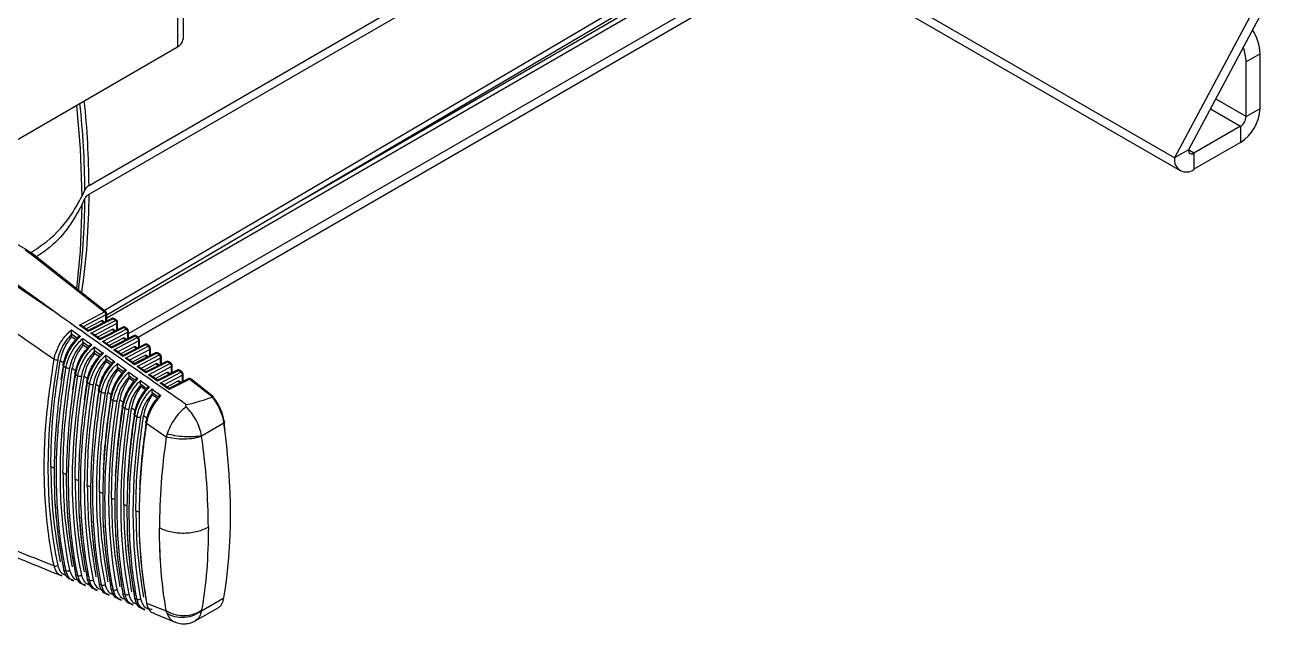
# Model space of a CAD drawing. Extents: x 17.3 to 113.1, y 4.8 to 84.5.
# Drawn here: x 29.837 to 34.596, y 8.793 to 11.067 of the extents above; entities that cross this region are included whole.
import ezdxf

# ---------------------------------------------------------------- set-up
doc = ezdxf.new("R2010")
doc.units = 0
doc.header["$MEASUREMENT"] = 0
doc.layers.add('OBJECT', color=7, linetype='CONTINUOUS')

msp = doc.modelspace()

# ---------------------------------------------------------------- linework, layer by layer
at = {"layer": 'OBJECT'}
for p, q in [((30.4168, 16.5163), (30.4168, 10.9842)), ((30.4373, 16.5448), (30.4373, 11.0128)), ((33.3921, 12.3692), (30.0801, 10.4572)), ((30.0801, 10.4246), (33.3921, 12.3366)), ((30.8934, 10.4051), (32.8591, 11.5399)), ((32.8475, 11.5133), (30.1473, 9.9545)), ((30.2304, 9.8963), (32.8404, 11.403)), ((30.2663, 9.8816), (32.8163, 11.3537)), ((32.7951, 11.3415), (34.228, 10.5143)), ((34.2063, 10.5624), (32.9899, 11.2645)), ((34.5463, 11.1985), (34.2063, 10.5624)), ((34.5958, 11.2226), (34.2592, 10.5929)), ((28.2211, 9.7167), (30.4168, 10.9842)), ((34.5315, 10.9583), (34.4785, 10.9278)), ((34.5315, 10.7501), (34.5315, 10.9583)), ((34.4785, 10.7195), (34.4785, 10.9278)), ((34.4785, 10.7195), (34.3626, 10.7864)), ((34.3426, 10.749), (34.4573, 10.6828)), ((34.4785, 10.7195), (34.5315, 10.7501)), ((34.4573, 10.6828), (34.2804, 10.5807)), ((34.4573, 10.6828), (34.4573, 10.6216)), ((34.4573, 10.6216), (34.2804, 10.5195)), ((34.2592, 10.5929), (34.2063, 10.5624)), ((34.2804, 10.5807), (34.2592, 10.5929)), ((34.2804, 10.5807), (34.2804, 10.5195)), ((30.0641, 10.4412), (30.0523, 10.4159)), ((30.0523, 10.3832), (30.0641, 10.4085)), ((29.8415, 10.2143), (29.7919, 10.243)), ((29.837, 10.214), (29.8649, 10.1939)), ((29.8697, 10.1941), (29.8417, 10.2142)), ((29.8649, 10.1939), (30.1386, 9.9783)), ((30.1435, 9.9783), (29.8698, 10.194)), ((29.9425, 9.9826), (29.7384, 10.1293)), ((30.0433, 9.928), (30.1386, 9.9783)), ((30.1445, 9.9664), (30.0582, 9.9209)), ((30.1666, 9.9528), (30.077, 9.9075)), ((30.1723, 9.9517), (30.0773, 9.9036)), ((30.1445, 9.9416), (30.1445, 9.9664)), ((30.1473, 9.943), (30.1473, 9.9705)), ((30.1801, 9.9455), (30.1723, 9.9517)), ((30.1851, 9.9456), (30.1773, 9.9517)), ((30.0773, 9.9036), (30.0433, 9.928)), ((30.077, 9.9074), (30.0529, 9.9248)), ((30.1269, 9.9438), (30.0689, 9.9132)), ((30.0871, 9.8965), (30.1801, 9.9455)), ((30.186, 9.9337), (30.102, 9.8894)), ((30.1684, 9.9111), (30.1127, 9.8817)), ((30.2081, 9.9201), (30.1208, 9.8759)), ((30.2138, 9.919), (30.1211, 9.8721)), ((30.1355, 9.937), (30.1269, 9.9438)), ((30.131, 9.865), (30.2217, 9.9128)), ((30.1385, 9.9386), (30.1318, 9.9439)), ((30.2276, 9.9009), (30.1459, 9.8579)), ((30.177, 9.9043), (30.1684, 9.9111)), ((30.18, 9.9059), (30.1734, 9.9111)), ((30.186, 9.9089), (30.186, 9.9337)), ((30.1889, 9.9104), (30.1889, 9.9377)), ((30.2217, 9.9128), (30.2138, 9.919)), ((30.2266, 9.9128), (30.2188, 9.919)), ((30.2276, 9.8762), (30.2276, 9.9009)), ((30.2304, 9.8777), (30.2304, 9.905)), ((30.0342, 9.8787), (30.0137, 9.8936)), ((30.0137, 9.8835), (30.0137, 9.8925)), ((30.0337, 9.8691), (30.0137, 9.8835)), ((30.0781, 9.8468), (30.0575, 9.8618)), ((30.0576, 9.8519), (30.0576, 9.8605)), ((30.0775, 9.8376), (30.0576, 9.8519)), ((30.1211, 9.8721), (30.0871, 9.8965)), ((30.1208, 9.8759), (30.0967, 9.8933)), ((30.165, 9.8406), (30.131, 9.865)), ((30.1647, 9.8444), (30.1405, 9.8617)), ((30.21, 9.8783), (30.1566, 9.8502)), ((30.2496, 9.8874), (30.1646, 9.8444)), ((30.2554, 9.8863), (30.165, 9.8406)), ((30.1748, 9.8335), (30.2632, 9.8801)), ((30.2691, 9.8682), (30.1897, 9.8264)), ((30.2911, 9.8547), (30.2085, 9.8129)), ((30.2969, 9.8535), (30.2088, 9.809)), ((30.2185, 9.8716), (30.21, 9.8783)), ((30.2216, 9.8732), (30.2149, 9.8784)), ((30.2632, 9.8801), (30.2554, 9.8863)), ((30.2682, 9.8801), (30.2603, 9.8863)), ((30.2691, 9.8435), (30.2691, 9.8682)), ((30.272, 9.845), (30.272, 9.8723)), ((30.3047, 9.8473), (30.2969, 9.8535)), ((30.3097, 9.8474), (30.3018, 9.8536)), ((30.122, 9.8149), (30.1013, 9.83)), ((30.1014, 9.8204), (30.1014, 9.8285)), ((30.1214, 9.8061), (30.1014, 9.8204)), ((30.2088, 9.809), (30.1748, 9.8335)), ((30.2085, 9.8129), (30.1844, 9.8302)), ((30.2515, 9.8456), (30.2004, 9.8187)), ((30.2187, 9.8019), (30.3047, 9.8473)), ((30.3106, 9.8355), (30.2336, 9.7948)), ((30.2931, 9.8129), (30.2443, 9.7871)), ((30.26, 9.8389), (30.2515, 9.8456)), ((30.3326, 9.822), (30.2523, 9.7814)), ((30.3384, 9.8208), (30.2526, 9.7775)), ((30.2631, 9.8405), (30.2565, 9.8457)), ((30.2625, 9.7704), (30.3463, 9.8146)), ((30.3015, 9.8062), (30.2931, 9.8129)), ((30.3046, 9.8078), (30.298, 9.8129)), ((30.3106, 9.8108), (30.3106, 9.8355)), ((30.3135, 9.8123), (30.3135, 9.8395)), ((30.3463, 9.8146), (30.3384, 9.8208)), ((30.3513, 9.8146), (30.3433, 9.8209)), ((30.3551, 9.7796), (30.3551, 9.8068)), ((29.9708, 9.7937), (29.986, 9.7835)), ((29.9833, 9.773), (29.9924, 9.7667)), ((30.016, 9.7636), (30.0312, 9.7535)), ((30.1659, 9.783), (30.1451, 9.7981)), ((30.1452, 9.7889), (30.1452, 9.7965)), ((30.1652, 9.7745), (30.1452, 9.7889)), ((30.2098, 9.751), (30.1889, 9.7662)), ((30.1891, 9.7574), (30.1891, 9.7644)), ((30.2091, 9.743), (30.1891, 9.7574)), ((30.2526, 9.7775), (30.2187, 9.8019)), ((30.2524, 9.7813), (30.2282, 9.7987)), ((30.2965, 9.746), (30.2625, 9.7704)), ((30.2962, 9.7498), (30.2721, 9.7672)), ((30.3522, 9.8027), (30.2774, 9.7633)), ((30.3346, 9.7801), (30.2881, 9.7556)), ((30.3741, 9.7893), (30.2962, 9.7498)), ((30.3799, 9.7881), (30.2965, 9.746)), ((30.3063, 9.7389), (30.3878, 9.7819)), ((30.3937, 9.77), (30.3213, 9.7318)), ((30.343, 9.7735), (30.3346, 9.7801)), ((30.3461, 9.7751), (30.3396, 9.7802)), ((30.4156, 9.7565), (30.34, 9.7183)), ((30.3522, 9.7782), (30.3522, 9.8027)), ((30.3878, 9.7819), (30.3799, 9.7881)), ((30.3928, 9.7819), (30.3848, 9.7882)), ((30.3937, 9.7455), (30.3937, 9.77)), ((30.3966, 9.7469), (30.3966, 9.7741)), ((30.0283, 9.7418), (30.0374, 9.7355)), ((30.0612, 9.7335), (30.0764, 9.7234)), ((30.0733, 9.7106), (30.0824, 9.7043)), ((30.2536, 9.719), (30.2328, 9.7342)), ((30.2329, 9.7258), (30.2329, 9.7323)), ((30.2529, 9.7115), (30.2329, 9.7258)), ((30.3403, 9.7145), (30.3063, 9.7389)), ((30.34, 9.7183), (30.3159, 9.7356)), ((30.3762, 9.7474), (30.332, 9.7241)), ((30.4214, 9.7554), (30.3403, 9.7145)), ((30.3502, 9.7074), (30.4294, 9.7491)), ((30.4353, 9.7373), (30.3651, 9.7003)), ((30.4177, 9.7147), (30.3758, 9.6926)), ((30.3845, 9.7408), (30.3762, 9.7474)), ((30.3876, 9.7424), (30.3811, 9.7475)), ((30.4571, 9.7238), (30.3838, 9.6868)), ((30.4629, 9.7227), (30.3842, 9.6829)), ((30.426, 9.7081), (30.4177, 9.7147)), ((30.4294, 9.7491), (30.4214, 9.7554)), ((30.4291, 9.7097), (30.4227, 9.7147)), ((30.4343, 9.7492), (30.4263, 9.7555)), ((30.4353, 9.7128), (30.4353, 9.7373)), ((30.4382, 9.7142), (30.4382, 9.7413)), ((30.4629, 9.7227), (30.5491, 9.6548)), ((30.5536, 9.6552), (30.4678, 9.7228)), ((30.1064, 9.7035), (30.1216, 9.6934)), ((30.1182, 9.6794), (30.1274, 9.6731)), ((30.1516, 9.6735), (30.1668, 9.6635)), ((30.2975, 9.687), (30.2766, 9.7023)), ((30.2768, 9.6943), (30.2768, 9.7002)), ((30.2967, 9.68), (30.2768, 9.6943)), ((30.3414, 9.6549), (30.3204, 9.6703)), ((30.3206, 9.6628), (30.3206, 9.668)), ((30.3406, 9.6484), (30.3206, 9.6628)), ((30.3842, 9.6829), (30.3502, 9.7074)), ((30.3839, 9.6868), (30.3597, 9.7041)), ((30.1633, 9.6483), (30.1724, 9.6419)), ((30.1969, 9.6436), (30.212, 9.6336)), ((30.2083, 9.6171), (30.2175, 9.6108)), ((30.2421, 9.6138), (30.2574, 9.6037)), ((30.4485, 9.6174), (30.4484, 9.6267)), ((30.5491, 9.6548), (30.5488, 9.6547)), ((30.2533, 9.586), (30.2625, 9.5796)), ((30.2874, 9.584), (30.3014, 9.5747)), ((30.2984, 9.5548), (30.3733, 9.5032)), ((30.5077, 9.507), (30.5929, 9.5562)), ((30.3766, 9.5147), (30.3733, 9.5032)), ((30.508, 9.5048), (30.5077, 9.507)), ((29.9489, 9.3835), (29.9348, 9.3908)), ((29.9947, 9.3597), (29.981, 9.3669)), ((30.0405, 9.3359), (30.0272, 9.3429)), ((30.0863, 9.3121), (30.0733, 9.3189)), ((30.1321, 9.2883), (30.1195, 9.2949)), ((30.1786, 9.2642), (30.1656, 9.2709)), ((30.2251, 9.24), (30.2118, 9.2469)), ((30.2715, 9.2159), (30.258, 9.2229)), ((30.3507, 9.0396), (30.3507, 9.0754)), ((29.9833, 8.9988), (29.9924, 8.9951)), ((30.0118, 8.961), (30.0213, 8.9571)), ((30.0283, 8.9807), (30.0374, 8.977)), ((30.0733, 8.9626), (30.0824, 8.9589)), ((30.0568, 8.9426), (30.0664, 8.9387)), ((30.1019, 8.9242), (30.1115, 8.9203)), ((30.1182, 8.9445), (30.1274, 8.9408)), ((30.147, 8.9058), (30.1566, 8.9019)), ((30.1633, 8.9264), (30.1724, 8.9227)), ((30.2083, 8.9083), (30.2175, 8.9046)), ((30.192, 8.8875), (30.2017, 8.8835)), ((30.2371, 8.8691), (30.2468, 8.8651)), ((30.2533, 8.8903), (30.2625, 8.8866)), ((30.2984, 8.8722), (30.3733, 8.8423)), ((30.4839, 8.8046), (30.5706, 8.8547)), ((30.5077, 8.8428), (30.5929, 8.8921)), ((30.2822, 8.8507), (30.2919, 8.8467)), ((30.3272, 8.8323), (30.4114, 8.798)), ((30.3766, 8.8323), (30.3733, 8.8423)), ((30.508, 8.8446), (30.5077, 8.8428))]:
    msp.add_line(p, q, dxfattribs=at)
at = {"layer": 'OBJECT', "flags": 128}
for points in [[(30.1371, 9.9834), (30.1948, 10.0173), (30.9037, 10.4343), (33.3905, 11.8975)], [(30.1473, 9.9665), (30.7135, 10.2993), (33.3671, 11.8596)], [(30.032, 10.7621), (30.0461, 10.5979), (30.0523, 10.4159)], [(30.0523, 10.3832), (30.0461, 10.2084), (30.0327, 10.0657)], [(29.9827, 9.7795), (29.9815, 9.7789), (29.9806, 9.7782), (29.9801, 9.7775), (29.98, 9.7766), (29.9803, 9.7756), (29.9809, 9.7747), (29.982, 9.7738), (29.9833, 9.773)], [(30.0277, 9.7483), (30.0265, 9.7478), (30.0256, 9.7471), (30.025, 9.7463), (30.0249, 9.7454), (30.0252, 9.7445), (30.0259, 9.7435), (30.0269, 9.7426), (30.0283, 9.7418)], [(30.0727, 9.7172), (30.0714, 9.7166), (30.0705, 9.7159), (30.07, 9.7151), (30.0699, 9.7142), (30.0702, 9.7133), (30.0709, 9.7123), (30.0719, 9.7114), (30.0733, 9.7106)], [(30.1177, 9.686), (30.1164, 9.6855), (30.1155, 9.6848), (30.115, 9.6839), (30.1149, 9.6831), (30.1152, 9.6821), (30.1159, 9.6812), (30.1169, 9.6803), (30.1182, 9.6794)], [(30.1627, 9.6549), (30.1614, 9.6543), (30.1605, 9.6536), (30.16, 9.6528), (30.1599, 9.6519), (30.1602, 9.651), (30.1609, 9.65), (30.1619, 9.6491), (30.1633, 9.6483)], [(30.2077, 9.6238), (30.2065, 9.6232), (30.2056, 9.6225), (30.2051, 9.6217), (30.2049, 9.6208), (30.2052, 9.6198), (30.2059, 9.6189), (30.2069, 9.618), (30.2083, 9.6171)], [(30.2528, 9.5927), (30.2515, 9.5921), (30.2506, 9.5914), (30.2501, 9.5905), (30.25, 9.5896), (30.2503, 9.5887), (30.2509, 9.5877), (30.252, 9.5868), (30.2533, 9.586)], [(30.2978, 9.5616), (30.2966, 9.561), (30.2957, 9.5603), (30.2952, 9.5594), (30.2951, 9.5585), (30.2953, 9.5576), (30.296, 9.5566), (30.297, 9.5557), (30.2984, 9.5548)], [(30.5929, 9.5562), (30.5941, 9.557), (30.5951, 9.5579), (30.5956, 9.5588), (30.5959, 9.5597), (30.5958, 9.5605), (30.5953, 9.5613), (30.5945, 9.562), (30.5934, 9.5626)]]:
    msp.add_lwpolyline(points, dxfattribs=at)
at = {"layer": 'OBJECT'}
for centre, radius, start, end in [((34.348, 10.9514), 0.1836, 2.1707, 32.2779), ((30.4022, 11.0163), 0.0352, 294.3753, 354.3047), ((34.3151, 10.9244), 0.1634, 1.1867, 21.0009), ((26.725, 10.4178), 3.3392, 0.4018, 6.0532), ((26.7659, 10.4347), 3.3143, 0.3901, 5.9722), ((34.3704, 10.7574), 0.1612, 302.6055, 357.3944), ((34.4324, 10.7216), 0.0461, 302.6052, 357.3942), ((34.2722, 10.5909), 0.0131, 170.7836, 309.2037), ((34.2515, 10.555), 0.0458, 170.7854, 309.2033), ((27.4307, 10.4315), 2.6495, 351.7223, 359.8511), ((27.3915, 10.416), 2.6726, 352.338, 359.8391), ((30.1411, 9.9744), 0.00458, 57.7681, 123.2616), ((30.1296, 9.9664), 0.0149, 359.9844, 52.9415), ((30.1373, 9.9705), 0.01, 0, 51.7639), ((30.1424, 9.9709), 0.00492, 294.3989, 354.9527), ((30.1711, 9.9439), 0.01, 51.7639, 116.8224), ((30.1686, 9.9478), 0.00536, 45.9547, 112.0925), ((30.1749, 9.9478), 0.00458, 57.7585, 123.2685), ((30.1826, 9.9417), 0.00458, 57.7634, 123.2636), ((30.1712, 9.9337), 0.0149, 359.9861, 52.9399), ((30.1789, 9.9377), 0.01, 0, 51.7639), ((30.184, 9.9382), 0.00492, 294.4, 354.9528), ((30.2126, 9.9111), 0.01, 51.7639, 116.8224), ((30.2101, 9.9151), 0.00536, 45.9297, 112.119), ((30.2164, 9.9151), 0.00458, 57.7507, 123.2735), ((30.2242, 9.909), 0.00458, 57.7616, 123.2612), ((30.2127, 9.901), 0.0149, 359.9835, 52.9415), ((30.2204, 9.905), 0.01, 0, 51.7639), ((30.2255, 9.9054), 0.00492, 294.3874, 354.9654), ((30.2541, 9.8784), 0.01, 51.7639, 116.8224), ((30.2516, 9.8824), 0.00536, 45.9355, 112.1132), ((30.2579, 9.8824), 0.00458, 57.7615, 123.2627), ((30.2657, 9.8762), 0.00458, 57.7594, 123.2676), ((30.2543, 9.8682), 0.0149, 359.9843, 52.9417), ((30.262, 9.8723), 0.01, 360, 51.7639), ((30.2671, 9.8727), 0.00492, 294.4, 354.9528), ((30.2956, 9.8457), 0.01, 51.7639, 116.8224), ((30.2931, 9.8497), 0.00536, 45.9472, 112.1), ((30.2994, 9.8497), 0.00458, 57.7486, 123.2784), ((30.3073, 9.8435), 0.00458, 57.7615, 123.2627), ((30.2958, 9.8355), 0.0149, 359.9828, 52.9432), ((30.3035, 9.8395), 0.01, 0, 51.7639), ((30.3086, 9.84), 0.00492, 294.4, 354.9528), ((30.3371, 9.813), 0.01, 51.7639, 116.8224), ((30.3346, 9.817), 0.00536, 45.9557, 112.093), ((30.3409, 9.817), 0.00458, 57.7615, 123.2627), ((30.3488, 9.8108), 0.00458, 57.7594, 123.2676), ((30.3373, 9.8027), 0.0149, 359.9841, 52.9408), ((30.3451, 9.8068), 0.01, 0, 51.7639), ((30.3502, 9.8072), 0.00492, 294.3989, 354.9527), ((29.9564, 9.8152), 0.0195, 242.484, 283.3551), ((30.0013, 9.7839), 0.0194, 242.5087, 283.5817), ((30.3786, 9.7803), 0.01, 51.7639, 116.8224), ((30.3761, 9.7843), 0.00536, 45.9274, 112.1213), ((30.3824, 9.7843), 0.00458, 57.7507, 123.2735), ((30.3904, 9.778), 0.00458, 57.7615, 123.2627), ((30.3789, 9.77), 0.0149, 359.9828, 52.9432), ((30.3866, 9.7741), 0.01, 360, 51.7639), ((30.3917, 9.7745), 0.00492, 294.3949, 354.9579), ((30.4202, 9.7476), 0.01, 51.7639, 116.8224), ((30.4177, 9.7516), 0.00536, 45.9355, 112.1132), ((30.4239, 9.7516), 0.00458, 57.7615, 123.2627), ((30.0463, 9.7527), 0.0194, 242.5362, 283.8069), ((30.4319, 9.7453), 0.00458, 57.7405, 123.2851), ((30.4204, 9.7373), 0.0149, 359.9841, 52.9408), ((30.4282, 9.7413), 0.01, 360, 51.7639), ((30.4333, 9.7418), 0.00492, 294.3997, 354.9519), ((30.4617, 9.7149), 0.01, 51.7639, 116.8224), ((30.4591, 9.7187), 0.00551, 46.9764, 111.0708), ((30.4654, 9.7187), 0.00473, 58.9325, 122.0945), ((30.0912, 9.7214), 0.0193, 242.5692, 284.0286), ((30.1362, 9.6901), 0.0192, 242.5961, 284.2537), ((30.1812, 9.6589), 0.0191, 242.6238, 284.4813), ((30.2262, 9.6277), 0.019, 242.6547, 284.7044), ((30.2712, 9.5964), 0.0189, 242.6869, 284.9268), ((29.9527, 9.0254), 0.0132, 246.634, 308.8041), ((29.9976, 9.0073), 0.0133, 246.6053, 308.6304), ((30.0426, 8.9892), 0.0133, 246.5728, 308.4583), ((30.0877, 8.9711), 0.0133, 246.5398, 308.2847), ((30.1327, 8.953), 0.0133, 246.5054, 308.1141), ((30.1777, 8.935), 0.0134, 246.476, 307.9343), ((30.2228, 8.9169), 0.0134, 246.4415, 307.7619), ((30.2679, 8.8989), 0.0134, 246.4095, 307.5844)]:
    msp.add_arc(centre, radius, start, end, dxfattribs=at)
for centre, major_axis, ratio, start_param, end_param in [((29.8943, 10.1723), (0.0576, -0.0414), 0.099986, 3.091167, 3.117347), ((29.8362, 10.2059), (0.00543, 0.00841), 0.541118, 6.256151, 7.043177), ((29.8637, 10.1861), (0.00602, 0.00799), 0.518549, 6.271793, 7.081603), ((28.3554, 13.0145), (13.5348, -9.6488), 0.094709, 4.881554, 4.897066), ((30.0421, 9.9202), (0.0141, -0.001), 0.559485, 0.734923, 1.521949), ((30.0761, 9.8958), (0.0009, 0.0117), 0.071971, 5.452479, 6.239505), ((30.1265, 9.9354), (0.00494, 0.00879), 0.568104, 6.194257, 7.004066), ((30.168, 9.9026), (0.00494, 0.00879), 0.568104, 6.194257, 7.004066), ((30.0859, 9.8887), (0.0141, -0.001), 0.559485, 0.734923, 1.521949), ((30.1199, 9.8643), (0.0009, 0.0117), 0.071971, 5.452479, 6.239505), ((30.1297, 9.8572), (0.0141, -0.001), 0.559485, 0.734923, 1.521949), ((30.2096, 9.8699), (0.00494, 0.00879), 0.568104, 6.194257, 7.004066), ((30.1637, 9.8327), (0.0009, 0.0117), 0.071971, 5.452479, 6.239505), ((30.1736, 9.8257), (0.0141, -0.001), 0.559485, 0.734923, 1.521949), ((30.2076, 9.8012), (0.0009, 0.0117), 0.071971, 5.452479, 6.239505), ((30.2511, 9.8372), (0.00494, 0.00879), 0.568104, 6.194257, 7.004066), ((30.2927, 9.8044), (0.00494, 0.00879), 0.568104, 6.194257, 7.004066), ((31.5055, 10.2819), (1.1233, 1.9121), 0.582398, 2.143158, 2.577949), ((31.5493, 10.2566), (1.1217, 1.9093), 0.582398, 2.146521, 2.574586), ((31.501, 10.2861), (1.094, 1.9283), 0.572321, 2.13731, 2.167496), ((30.2174, 9.7941), (0.0141, -0.001), 0.559485, 0.734923, 1.521949), ((30.2514, 9.7697), (0.0009, 0.0117), 0.071971, 5.452479, 6.239505), ((30.2613, 9.7626), (0.0141, -0.001), 0.559485, 0.734923, 1.521949), ((30.3342, 9.7717), (0.00494, 0.00879), 0.568104, 6.194257, 7.004066), ((31.5931, 10.2312), (1.12, 1.9065), 0.582398, 2.149892, 2.571215), ((31.5449, 10.2608), (1.0924, 1.9255), 0.572321, 2.140675, 2.173857), ((31.5887, 10.2354), (1.0908, 1.9226), 0.572321, 2.144048, 2.18183), ((30.2953, 9.7382), (0.0009, 0.0117), 0.071971, 5.452479, 6.239505), ((30.3051, 9.7311), (0.0141, -0.001), 0.559485, 0.734923, 1.521949), ((30.3391, 9.7066), (0.0009, 0.0117), 0.071971, 5.452479, 6.239505), ((30.3758, 9.739), (0.00494, 0.00879), 0.568104, 6.194257, 7.004066), ((30.4173, 9.7062), (0.00494, 0.00879), 0.568104, 6.194257, 7.004066), ((31.637, 10.2059), (1.1184, 1.9037), 0.582398, 2.153271, 2.567836), ((31.6808, 10.1806), (1.1167, 1.9009), 0.582398, 2.156658, 2.564449), ((31.6326, 10.2101), (1.0892, 1.9198), 0.572321, 2.147429, 2.191507), ((30.3489, 9.6996), (0.0141, -0.001), 0.559485, 0.734923, 1.521949), ((30.3829, 9.6751), (0.0009, 0.0117), 0.071971, 5.452479, 6.239505), ((31.6764, 10.1848), (1.0876, 1.917), 0.572321, 2.150818, 2.29594), ((31.7247, 10.1553), (1.1151, 1.898), 0.582398, 2.160053, 2.561054), ((31.7202, 10.1595), (1.086, 1.9142), 0.572321, 2.154215, 2.296337), ((32.0433, 10.4722), (1.6104, 0.8416), 0.051024, 3.256373, 3.497487), ((30.5135, 9.589), (-0.0558, 0.1063), 0.548821, 4.130778, 5.067399), ((30.5209, 9.5929), (-0.0508, 0.0976), 0.546171, 4.132561, 5.054095), ((31.7685, 10.13), (1.1135, 1.8952), 0.582398, 2.163457, 2.55765), ((31.7641, 10.1342), (1.0844, 1.9113), 0.572321, 2.15762, 2.296908), ((31.8124, 10.1047), (1.1118, 1.8924), 0.582398, 2.166868, 2.554239), ((31.8079, 10.1089), (1.0828, 1.9085), 0.572321, 2.161034, 2.297801), ((29.1104, 10.175), (-1.0403, 1.9967), 0.546312, 3.768959, 4.132467), ((29.1178, 10.1788), (-1.0353, 1.9881), 0.546171, 4.115838, 4.132561), ((31.501, 10.2861), (1.094, 1.9283), 0.572321, 2.422794, 2.566341), ((31.5449, 10.2608), (1.0924, 1.9255), 0.572321, 2.422791, 2.562976), ((31.5887, 10.2354), (1.0908, 1.9226), 0.572321, 2.417411, 2.559603), ((31.6326, 10.2101), (1.0892, 1.9198), 0.572321, 2.415917, 2.556222), ((31.6764, 10.1848), (1.0876, 1.917), 0.572321, 2.414283, 2.552833), ((31.7202, 10.1595), (1.086, 1.9142), 0.572321, 2.412602, 2.549436), ((31.7641, 10.1342), (1.0844, 1.9113), 0.572321, 2.405638, 2.546031), ((31.8079, 10.1089), (1.0828, 1.9085), 0.572321, 2.400985, 2.542617), ((30.5135, 8.9603), (-0.0558, 0.1063), 0.548821, 3.163545, 3.76727)]:
    msp.add_ellipse(centre, major_axis=major_axis, ratio=ratio, start_param=start_param, end_param=end_param, dxfattribs=at)
for points, knots in [([(30.0801, 10.4572), (30.0756, 10.4541), (30.0686, 10.4493), (30.0653, 10.4433), (30.0641, 10.4412)], [0, 0, 0, 0, 0.643567, 1, 1, 1, 1]), ([(30.0641, 10.4085), (30.0665, 10.4124), (30.0702, 10.4183), (30.0775, 10.4229), (30.0801, 10.4246)], [0, 0, 0, 0, 0.643557, 1, 1, 1, 1]), ([(29.858, 10.2025), (29.8786, 10.2162), (29.9452, 10.2606), (30.0085, 10.3345), (30.0408, 10.3945), (30.0523, 10.4159)], [0, 0, 0, 0, 0.224074, 0.723108, 1, 1, 1, 1]), ([(30.0523, 10.3832), (30.0369, 10.3557), (30.0058, 10.3), (29.9478, 10.2328), (29.8971, 10.1983), (29.8795, 10.1863)], [0, 0, 0, 0, 0.390111, 0.789406, 1, 1, 1, 1]), ([(29.6511, 10.0041), (29.7085, 9.9641), (29.8072, 9.8953), (29.906, 9.8266), (29.9474, 9.7979)], [0, 0, 0, 0, 0.58145, 1, 1, 1, 1]), ([(30.4484, 9.6267), (30.4443, 9.6296), (30.4239, 9.6438), (30.3379, 9.7037), (30.1726, 9.8191), (30.0251, 9.9239), (29.9425, 9.9826)], [0, 0, 0, 0, 0.024148, 0.120739, 0.507103, 1, 1, 1, 1]), ([(29.9474, 9.7979), (29.9487, 9.8039), (29.9527, 9.8219), (29.966, 9.853), (29.9864, 9.8833), (30.0031, 9.9009), (30.0113, 9.9077), (30.0132, 9.9093)], [0, 0, 0, 0, 0.147377, 0.444496, 0.741155, 0.940222, 1, 1, 1, 1]), ([(30.0137, 9.8936), (30.0136, 9.8946), (30.0134, 9.8969), (30.0132, 9.9012), (30.0131, 9.9055), (30.0131, 9.9082), (30.0132, 9.9093), (30.0132, 9.9093)], [0, 0, 0, 0, 0.192784, 0.429644, 0.749307, 0.992251, 1, 1, 1, 1]), ([(30.0132, 9.9093), (30.0178, 9.9059), (30.0291, 9.8976), (30.0404, 9.8894), (30.0471, 9.8845)], [0, 0, 0, 0, 0.412558, 1, 1, 1, 1]), ([(30.0137, 9.8925), (30.0056, 9.8839), (29.9895, 9.8668), (29.9701, 9.8323), (29.9641, 9.8087), (29.9609, 9.7962)], [0, 0, 0, 0, 0.320863, 0.641683, 1, 1, 1, 1]), ([(30.0137, 9.8835), (30.0057, 9.8728), (29.9898, 9.8514), (29.9763, 9.8192), (29.9722, 9.8005), (29.9708, 9.7937)], [0, 0, 0, 0, 0.390005, 0.779955, 1, 1, 1, 1]), ([(29.9827, 9.7795), (29.9854, 9.7908), (29.9908, 9.8133), (30.009, 9.8481), (30.0253, 9.8664), (30.0337, 9.8758)], [0, 0, 0, 0, 0.327833, 0.655734, 1, 1, 1, 1]), ([(30.0471, 9.8845), (30.0453, 9.8829), (30.0389, 9.8773), (30.024, 9.8616), (30.0046, 9.834), (29.9896, 9.801), (29.9851, 9.7809), (29.9833, 9.773)], [0, 0, 0, 0, 0.059552, 0.208065, 0.505163, 0.802607, 1, 1, 1, 1]), ([(29.9924, 9.7667), (29.9937, 9.7726), (29.9976, 9.7906), (30.0108, 9.8218), (30.0309, 9.8517), (30.0473, 9.8691), (30.0551, 9.8758), (30.0569, 9.8774)], [0, 0, 0, 0, 0.148954, 0.44926, 0.7491, 0.940503, 1, 1, 1, 1]), ([(30.0576, 9.8605), (30.0495, 9.8518), (30.0335, 9.8345), (30.0147, 9.8002), (30.0089, 9.7771), (30.0059, 9.765)], [0, 0, 0, 0, 0.324748, 0.649449, 1, 1, 1, 1]), ([(30.0137, 9.8936), (30.0137, 9.8936), (30.0137, 9.8932), (30.0137, 9.8928), (30.0137, 9.8925)], [0, 0, 0, 0, 0.020415, 1, 1, 1, 1]), ([(30.0576, 9.8519), (30.0497, 9.8411), (30.0339, 9.8195), (30.0211, 9.7879), (30.0173, 9.7698), (30.016, 9.7636)], [0, 0, 0, 0, 0.397555, 0.795054, 1, 1, 1, 1]), ([(30.0908, 9.8526), (30.089, 9.851), (30.0827, 9.8453), (30.0679, 9.8294), (30.0487, 9.8016), (30.0342, 9.7689), (30.0299, 9.7493), (30.0283, 9.7418)], [0, 0, 0, 0, 0.059276, 0.209422, 0.509832, 0.8106, 1, 1, 1, 1]), ([(30.0471, 9.8845), (30.047, 9.8845), (30.0454, 9.8844), (30.0421, 9.8839), (30.0382, 9.8825), (30.0354, 9.8807), (30.0346, 9.8793), (30.0342, 9.8787)], [0, 0, 0, 0, 0.007981, 0.299108, 0.602918, 0.800707, 1, 1, 1, 1]), ([(30.0569, 9.8774), (30.0616, 9.874), (30.0729, 9.8657), (30.0842, 9.8575), (30.0908, 9.8526)], [0, 0, 0, 0, 0.412524, 1, 1, 1, 1]), ([(30.0575, 9.8618), (30.0574, 9.8628), (30.0571, 9.8651), (30.0569, 9.8695), (30.0568, 9.8738), (30.0569, 9.8764), (30.0569, 9.8773), (30.0569, 9.8774)], [0, 0, 0, 0, 0.1971873, 0.4407969, 0.7689255, 0.9921921, 1, 1, 1, 1]), ([(30.0575, 9.8618), (30.0575, 9.8618), (30.0575, 9.8613), (30.0575, 9.8609), (30.0576, 9.8605)], [0, 0, 0, 0, 0.098574, 1, 1, 1, 1]), ([(30.0908, 9.8526), (30.0908, 9.8526), (30.0892, 9.8525), (30.0861, 9.852), (30.0822, 9.8506), (30.0794, 9.8488), (30.0785, 9.8475), (30.0781, 9.8468)], [0, 0, 0, 0, 0.0080655, 0.2827227, 0.5937989, 0.7961153, 1, 1, 1, 1]), ([(30.0277, 9.7483), (30.0304, 9.7596), (30.0357, 9.7821), (30.0536, 9.8165), (30.0695, 9.8346), (30.0775, 9.8438)], [0, 0, 0, 0, 0.331872, 0.663815, 1, 1, 1, 1]), ([(30.0374, 9.7355), (30.0386, 9.7414), (30.0425, 9.7594), (30.0556, 9.7906), (30.0754, 9.8202), (30.0914, 9.8373), (30.0988, 9.8438), (30.1006, 9.8454)], [0, 0, 0, 0, 0.150604, 0.454245, 0.75741, 0.940779, 1, 1, 1, 1]), ([(30.1014, 9.8285), (30.0934, 9.8197), (30.0775, 9.8021), (30.0593, 9.7681), (30.0537, 9.7454), (30.0509, 9.7339)], [0, 0, 0, 0, 0.328834, 0.657618, 1, 1, 1, 1]), ([(30.1014, 9.8204), (30.0936, 9.8095), (30.0781, 9.7877), (30.0659, 9.7566), (30.0623, 9.7391), (30.0612, 9.7335)], [0, 0, 0, 0, 0.405542, 0.811028, 1, 1, 1, 1]), ([(30.0727, 9.7172), (30.0753, 9.7284), (30.0806, 9.751), (30.0982, 9.7849), (30.1137, 9.8029), (30.1214, 9.8117)], [0, 0, 0, 0, 0.336123, 0.672317, 1, 1, 1, 1]), ([(30.1345, 9.8206), (30.1328, 9.819), (30.1265, 9.8133), (30.1118, 9.7972), (30.0929, 9.7691), (30.0789, 9.7369), (30.0748, 9.7177), (30.0733, 9.7106)], [0, 0, 0, 0, 0.059002, 0.210856, 0.514734, 0.818981, 1, 1, 1, 1]), ([(30.0824, 9.7043), (30.0836, 9.7102), (30.0874, 9.7282), (30.1005, 9.7594), (30.12, 9.7887), (30.1356, 9.8055), (30.1426, 9.8119), (30.1444, 9.8134)], [0, 0, 0, 0, 0.1523344, 0.4594619, 0.7661097, 0.9410542, 1, 1, 1, 1]), ([(30.1006, 9.8454), (30.1053, 9.842), (30.1166, 9.8338), (30.1279, 9.8255), (30.1345, 9.8206)], [0, 0, 0, 0, 0.412499, 1, 1, 1, 1]), ([(30.1013, 9.83), (30.1012, 9.831), (30.1009, 9.8333), (30.1007, 9.8378), (30.1006, 9.842), (30.1006, 9.8445), (30.1006, 9.8454), (30.1006, 9.8454)], [0, 0, 0, 0, 0.201833, 0.452548, 0.789383, 0.992118, 1, 1, 1, 1]), ([(30.1013, 9.83), (30.1013, 9.8299), (30.1014, 9.8294), (30.1014, 9.8289), (30.1014, 9.8285)], [0, 0, 0, 0, 0.161904, 1, 1, 1, 1]), ([(30.1345, 9.8206), (30.1345, 9.8206), (30.1334, 9.8205), (30.1305, 9.8201), (30.1267, 9.8189), (30.1234, 9.817), (30.1224, 9.8156), (30.122, 9.8149)], [0, 0, 0, 0, 0.008151, 0.206913, 0.537757, 0.791264, 1, 1, 1, 1]), ([(30.1451, 9.7981), (30.145, 9.7991), (30.1447, 9.8015), (30.1444, 9.8061), (30.1443, 9.8102), (30.1444, 9.8126), (30.1444, 9.8134), (30.1444, 9.8134)], [0, 0, 0, 0, 0.206753, 0.464931, 0.810728, 0.99205, 1, 1, 1, 1]), ([(30.1444, 9.8134), (30.149, 9.81), (30.1603, 9.8018), (30.1716, 9.7935), (30.1783, 9.7886)], [0, 0, 0, 0, 0.4124608, 1, 1, 1, 1]), ([(29.9474, 9.0133), (29.9464, 9.018), (29.9413, 9.0417), (29.9224, 9.1435), (29.9066, 9.3178), (29.9122, 9.5579), (29.9357, 9.7179), (29.9474, 9.7979)], [0, 0, 0, 0, 0.020664, 0.103331, 0.434809, 0.717404, 1, 1, 1, 1]), ([(29.9348, 9.3908), (29.9363, 9.4561), (29.9393, 9.5863), (29.9603, 9.7246), (29.9708, 9.7937)], [0, 0, 0, 0, 0.500491, 1, 1, 1, 1]), ([(29.9833, 9.773), (29.9823, 9.7671), (29.9774, 9.7376), (29.9591, 9.6143), (29.9442, 9.4239), (29.9499, 9.1939), (29.9722, 9.0638), (29.9833, 8.9988)], [0, 0, 0, 0, 0.020946, 0.104745, 0.44076, 0.72038, 1, 1, 1, 1]), ([(29.9924, 8.9951), (29.9914, 8.9999), (29.9864, 9.0237), (29.9678, 9.1257), (29.9527, 9.2983), (29.9586, 9.5341), (29.9811, 9.6891), (29.9924, 9.7667)], [0, 0, 0, 0, 0.021019, 0.105106, 0.44228, 0.72114, 1, 1, 1, 1]), ([(29.981, 9.3669), (29.9819, 9.4157), (29.9841, 9.5436), (30.0038, 9.6796), (30.016, 9.7636)], [0, 0, 0, 0, 0.38188, 1, 1, 1, 1]), ([(30.1452, 9.7965), (30.1373, 9.7876), (30.1216, 9.7697), (30.1039, 9.736), (30.0986, 9.7138), (30.0959, 9.7027)], [0, 0, 0, 0, 0.3331376, 0.6662231, 1, 1, 1, 1]), ([(30.1452, 9.7889), (30.1376, 9.7779), (30.1223, 9.7558), (30.1107, 9.7253), (30.1074, 9.7085), (30.1064, 9.7035)], [0, 0, 0, 0, 0.414011, 0.827965, 1, 1, 1, 1]), ([(30.1177, 9.686), (30.1203, 9.6973), (30.1255, 9.7198), (30.1428, 9.7534), (30.1579, 9.7711), (30.1652, 9.7797)], [0, 0, 0, 0, 0.340602, 0.681276, 1, 1, 1, 1]), ([(30.1783, 9.7886), (30.1766, 9.787), (30.1703, 9.7812), (30.1558, 9.765), (30.1371, 9.7367), (30.1236, 9.7048), (30.1197, 9.6861), (30.1182, 9.6794)], [0, 0, 0, 0, 0.058731, 0.2123738, 0.5198871, 0.8277773, 1, 1, 1, 1]), ([(30.1274, 9.6731), (30.1286, 9.6791), (30.1324, 9.697), (30.1454, 9.7282), (30.1646, 9.7571), (30.1797, 9.7737), (30.1864, 9.7798), (30.1881, 9.7814)], [0, 0, 0, 0, 0.1541423, 0.4649258, 0.7752225, 0.9413265, 1, 1, 1, 1]), ([(30.1891, 9.7644), (30.1812, 9.7554), (30.1656, 9.7373), (30.1485, 9.7039), (30.1434, 9.6822), (30.1409, 9.6715)], [0, 0, 0, 0, 0.337676, 0.675298, 1, 1, 1, 1]), ([(30.1451, 9.7981), (30.1451, 9.798), (30.1452, 9.7974), (30.1452, 9.7969), (30.1452, 9.7965)], [0, 0, 0, 0, 0.2142359, 1, 1, 1, 1]), ([(30.1891, 9.7574), (30.1815, 9.7462), (30.1664, 9.724), (30.1556, 9.6941), (30.1525, 9.6779), (30.1516, 9.6735)], [0, 0, 0, 0, 0.423013, 0.845962, 1, 1, 1, 1]), ([(30.222, 9.7566), (30.2203, 9.755), (30.2142, 9.7491), (30.1997, 9.7327), (30.1812, 9.7042), (30.1683, 9.6727), (30.1645, 9.6545), (30.1633, 9.6483)], [0, 0, 0, 0, 0.058463, 0.213982, 0.525308, 0.837022, 1, 1, 1, 1]), ([(30.1783, 9.7886), (30.1782, 9.7886), (30.1772, 9.7885), (30.1745, 9.7881), (30.1707, 9.7869), (30.1673, 9.7851), (30.1663, 9.7836), (30.1659, 9.783)], [0, 0, 0, 0, 0.008233, 0.187014, 0.525642, 0.786197, 1, 1, 1, 1]), ([(30.1881, 9.7814), (30.1928, 9.778), (30.2041, 9.7697), (30.2154, 9.7614), (30.222, 9.7566)], [0, 0, 0, 0, 0.41243, 1, 1, 1, 1]), ([(30.1889, 9.7662), (30.1888, 9.7673), (30.1885, 9.7697), (30.1882, 9.7743), (30.1881, 9.7783), (30.1881, 9.7807), (30.1881, 9.7814), (30.1881, 9.7814)], [0, 0, 0, 0, 0.211945, 0.477993, 0.832959, 0.991967, 1, 1, 1, 1]), ([(30.1889, 9.7662), (30.189, 9.766), (30.189, 9.7654), (30.1891, 9.7648), (30.1891, 9.7644)], [0, 0, 0, 0, 0.257499, 1, 1, 1, 1]), ([(30.222, 9.7566), (30.222, 9.7566), (30.2211, 9.7565), (30.2184, 9.7561), (30.2147, 9.755), (30.2113, 9.7531), (30.2102, 9.7517), (30.2098, 9.751)], [0, 0, 0, 0, 0.00834, 0.166402, 0.512968, 0.780861, 1, 1, 1, 1]), ([(30.0283, 9.7418), (30.0273, 9.7359), (30.0225, 9.7064), (30.0045, 9.5832), (29.9903, 9.3954), (29.9963, 9.1701), (30.0176, 9.0438), (30.0283, 8.9807)], [0, 0, 0, 0, 0.021311, 0.106568, 0.448432, 0.724216, 1, 1, 1, 1]), ([(30.0374, 8.977), (30.0364, 8.9818), (30.0315, 9.0056), (30.0132, 9.1079), (29.9989, 9.2788), (30.0051, 9.5102), (30.0266, 9.6604), (30.0374, 9.7355)], [0, 0, 0, 0, 0.021386, 0.106942, 0.450009, 0.725004, 1, 1, 1, 1]), ([(30.0272, 9.3429), (30.028, 9.3917), (30.0302, 9.5177), (30.0494, 9.6515), (30.0612, 9.7335)], [0, 0, 0, 0, 0.387367, 1, 1, 1, 1]), ([(30.0733, 9.7106), (30.0723, 9.7047), (30.0675, 9.6753), (30.0499, 9.5522), (30.0364, 9.367), (30.0427, 9.1464), (30.0631, 9.0238), (30.0733, 8.9626)], [0, 0, 0, 0, 0.0216885, 0.1084547, 0.456373, 0.7281864, 1, 1, 1, 1]), ([(30.1627, 9.6549), (30.1653, 9.6661), (30.1705, 9.6887), (30.1874, 9.7218), (30.2021, 9.7393), (30.2091, 9.7476)], [0, 0, 0, 0, 0.345326, 0.690724, 1, 1, 1, 1]), ([(30.1724, 9.6419), (30.1736, 9.6479), (30.1773, 9.6658), (30.1903, 9.697), (30.2091, 9.7256), (30.2239, 9.7419), (30.2301, 9.7478), (30.2318, 9.7494)], [0, 0, 0, 0, 0.1560423, 0.4706588, 0.7847806, 0.9415952, 1, 1, 1, 1]), ([(30.2329, 9.7323), (30.2252, 9.7232), (30.2096, 9.7049), (30.1931, 9.6718), (30.1883, 9.6506), (30.186, 9.6404)], [0, 0, 0, 0, 0.342465, 0.684877, 1, 1, 1, 1]), ([(30.2329, 9.7258), (30.2255, 9.7146), (30.2106, 9.6921), (30.2005, 9.6629), (30.1976, 9.6473), (30.1969, 9.6436)], [0, 0, 0, 0, 0.4326, 0.86514, 1, 1, 1, 1]), ([(30.2077, 9.6238), (30.2103, 9.635), (30.2154, 9.6575), (30.2321, 9.6902), (30.2463, 9.7075), (30.2529, 9.7155)], [0, 0, 0, 0, 0.350315, 0.700707, 1, 1, 1, 1]), ([(30.2657, 9.7245), (30.2641, 9.7229), (30.258, 9.7169), (30.2437, 9.7004), (30.2254, 9.6717), (30.213, 9.6406), (30.2094, 9.6229), (30.2083, 9.6171)], [0, 0, 0, 0, 0.058197, 0.215686, 0.531014, 0.846742, 1, 1, 1, 1]), ([(30.2175, 9.6108), (30.2187, 9.6167), (30.2223, 9.6346), (30.2352, 9.6659), (30.2537, 9.694), (30.268, 9.7101), (30.2739, 9.7157), (30.2755, 9.7173)], [0, 0, 0, 0, 0.158036, 0.476676, 0.794816, 0.941862, 1, 1, 1, 1]), ([(30.2318, 9.7494), (30.2365, 9.746), (30.2478, 9.7377), (30.2591, 9.7294), (30.2657, 9.7245)], [0, 0, 0, 0, 0.412395, 1, 1, 1, 1]), ([(30.2328, 9.7342), (30.2326, 9.7353), (30.2323, 9.7378), (30.2319, 9.7425), (30.2318, 9.7465), (30.2318, 9.7487), (30.2318, 9.7493), (30.2318, 9.7494)], [0, 0, 0, 0, 0.217462, 0.491763, 0.856156, 0.991897, 1, 1, 1, 1]), ([(30.2328, 9.7342), (30.2328, 9.734), (30.2329, 9.7334), (30.2329, 9.7327), (30.2329, 9.7323)], [0, 0, 0, 0, 0.29357, 1, 1, 1, 1]), ([(30.2657, 9.7245), (30.2657, 9.7245), (30.2649, 9.7244), (30.2624, 9.724), (30.2587, 9.7229), (30.2552, 9.7211), (30.2541, 9.7196), (30.2536, 9.719)], [0, 0, 0, 0, 0.0084354, 0.1450509, 0.4996923, 0.7752309, 1, 1, 1, 1]), ([(30.2755, 9.7173), (30.2802, 9.7139), (30.2915, 9.7056), (30.3028, 9.6973), (30.3095, 9.6924)], [0, 0, 0, 0, 0.412358, 1, 1, 1, 1]), ([(30.2766, 9.7023), (30.2764, 9.7034), (30.276, 9.7059), (30.2757, 9.7107), (30.2755, 9.7146), (30.2755, 9.7167), (30.2755, 9.7173), (30.2755, 9.7173)], [0, 0, 0, 0, 0.223272, 0.50627, 0.880296, 0.991792, 1, 1, 1, 1]), ([(30.0824, 8.9589), (30.0814, 8.9637), (30.0766, 8.9876), (30.0587, 9.0902), (30.045, 9.2592), (30.0515, 9.4863), (30.0721, 9.6316), (30.0824, 9.7043)], [0, 0, 0, 0, 0.021766, 0.108843, 0.45801, 0.729005, 1, 1, 1, 1]), ([(30.0733, 9.3189), (30.0742, 9.3677), (30.0764, 9.4918), (30.0951, 9.6235), (30.1064, 9.7035)], [0, 0, 0, 0, 0.393082, 1, 1, 1, 1]), ([(30.1182, 9.6794), (30.1173, 9.6735), (30.1126, 9.6441), (30.0953, 9.5212), (30.0825, 9.3385), (30.089, 9.1226), (30.1085, 9.0038), (30.1182, 8.9445)], [0, 0, 0, 0, 0.022079, 0.110409, 0.464597, 0.732299, 1, 1, 1, 1]), ([(30.1274, 8.9408), (30.1264, 8.9456), (30.1217, 8.9696), (30.1041, 9.0724), (30.0912, 9.2397), (30.0979, 9.4624), (30.1176, 9.6029), (30.1274, 9.6731)], [0, 0, 0, 0, 0.02216, 0.110812, 0.466297, 0.733148, 1, 1, 1, 1]), ([(30.1195, 9.2949), (30.1203, 9.3437), (30.1225, 9.4659), (30.1407, 9.5956), (30.1516, 9.6735)], [0, 0, 0, 0, 0.399041, 1, 1, 1, 1]), ([(30.2768, 9.7002), (30.2691, 9.6909), (30.2537, 9.6724), (30.2378, 9.6397), (30.2332, 9.619), (30.231, 9.6093)], [0, 0, 0, 0, 0.3475313, 0.6950023, 1, 1, 1, 1]), ([(30.2768, 9.6943), (30.2695, 9.683), (30.2549, 9.6603), (30.2454, 9.6318), (30.2427, 9.6168), (30.2421, 9.6138)], [0, 0, 0, 0, 0.442847, 0.885629, 1, 1, 1, 1]), ([(30.2528, 9.5927), (30.2553, 9.6039), (30.2604, 9.6264), (30.2767, 9.6586), (30.2905, 9.6756), (30.2967, 9.6833)], [0, 0, 0, 0, 0.355594, 0.711265, 1, 1, 1, 1]), ([(30.3095, 9.6924), (30.3078, 9.6908), (30.3018, 9.6847), (30.2877, 9.668), (30.2696, 9.6391), (30.2577, 9.6085), (30.2544, 9.5913), (30.2533, 9.586)], [0, 0, 0, 0, 0.057936, 0.217495, 0.53703, 0.856976, 1, 1, 1, 1]), ([(30.2625, 9.5796), (30.2637, 9.5856), (30.2673, 9.6035), (30.2802, 9.6347), (30.2983, 9.6625), (30.3122, 9.6782), (30.3177, 9.6836), (30.3193, 9.6852)], [0, 0, 0, 0, 0.1601304, 0.4830013, 0.8053634, 0.9421246, 1, 1, 1, 1]), ([(30.3206, 9.668), (30.313, 9.6586), (30.2978, 9.6398), (30.2825, 9.6075), (30.2781, 9.5873), (30.2761, 9.5781)], [0, 0, 0, 0, 0.352894, 0.705725, 1, 1, 1, 1]), ([(30.2766, 9.7023), (30.2766, 9.702), (30.2767, 9.7013), (30.2767, 9.7006), (30.2768, 9.7002)], [0, 0, 0, 0, 0.324157, 1, 1, 1, 1]), ([(30.3206, 9.6628), (30.3134, 9.6513), (30.2991, 9.6285), (30.2903, 9.6006), (30.2878, 9.5864), (30.2874, 9.584)], [0, 0, 0, 0, 0.453827, 0.90759, 1, 1, 1, 1]), ([(30.3095, 9.6924), (30.3094, 9.6924), (30.3088, 9.6923), (30.3063, 9.6919), (30.3027, 9.6909), (30.2992, 9.689), (30.298, 9.6876), (30.2975, 9.687)], [0, 0, 0, 0, 0.008541, 0.122923, 0.485791, 0.769313, 1, 1, 1, 1]), ([(30.3193, 9.6852), (30.3239, 9.6817), (30.3352, 9.6734), (30.3465, 9.6651), (30.3532, 9.6602)], [0, 0, 0, 0, 0.412318, 1, 1, 1, 1]), ([(30.3204, 9.6703), (30.3202, 9.6714), (30.3198, 9.674), (30.3194, 9.6789), (30.3193, 9.6826), (30.3193, 9.6847), (30.3193, 9.6851), (30.3193, 9.6852)], [0, 0, 0, 0, 0.229451, 0.521605, 0.90544, 0.991712, 1, 1, 1, 1]), ([(30.3204, 9.6703), (30.3204, 9.67), (30.3206, 9.6692), (30.3206, 9.6685), (30.3206, 9.668)], [0, 0, 0, 0, 0.349878, 1, 1, 1, 1]), ([(30.1633, 9.6483), (30.1623, 9.6424), (30.1577, 9.613), (30.1408, 9.4902), (30.1286, 9.3101), (30.1354, 9.0988), (30.154, 8.9839), (30.1633, 8.9264)], [0, 0, 0, 0, 0.022484, 0.112433, 0.473119, 0.73656, 1, 1, 1, 1]), ([(30.1724, 8.9227), (30.1715, 8.9275), (30.1668, 8.9516), (30.1496, 9.0547), (30.1373, 9.2202), (30.1443, 9.4386), (30.1631, 9.5741), (30.1724, 9.6419)], [0, 0, 0, 0, 0.022568, 0.112852, 0.474885, 0.737443, 1, 1, 1, 1]), ([(30.1656, 9.2709), (30.1665, 9.3197), (30.1686, 9.4401), (30.1863, 9.5677), (30.1969, 9.6436)], [0, 0, 0, 0, 0.4052593, 1, 1, 1, 1]), ([(30.2083, 9.6171), (30.2074, 9.6112), (30.2029, 9.5819), (30.1862, 9.4592), (30.1747, 9.2817), (30.1818, 9.075), (30.1995, 8.9639), (30.2083, 8.9083)], [0, 0, 0, 0, 0.022904, 0.114532, 0.481956, 0.740978, 1, 1, 1, 1]), ([(30.2118, 9.2469), (30.2127, 9.2957), (30.2148, 9.4143), (30.232, 9.5399), (30.2421, 9.6138)], [0, 0, 0, 0, 0.411755, 1, 1, 1, 1]), ([(30.2978, 9.5616), (30.3003, 9.5728), (30.3053, 9.5953), (30.3214, 9.627), (30.3348, 9.6438), (30.3406, 9.6511)], [0, 0, 0, 0, 0.361188, 0.722454, 1, 1, 1, 1]), ([(30.3532, 9.6602), (30.3516, 9.6586), (30.3456, 9.6525), (30.3316, 9.6356), (30.3139, 9.6065), (30.3025, 9.5764), (30.2993, 9.5597), (30.2984, 9.5548)], [0, 0, 0, 0, 0.0576778, 0.2194144, 0.5433771, 0.8677647, 1, 1, 1, 1]), ([(30.3532, 9.6602), (30.3531, 9.6602), (30.3526, 9.6602), (30.3503, 9.6598), (30.3467, 9.6588), (30.3431, 9.6569), (30.342, 9.6555), (30.3414, 9.6549)], [0, 0, 0, 0, 0.008661, 0.099994, 0.471216, 0.763091, 1, 1, 1, 1]), ([(30.4485, 9.6174), (30.4409, 9.6108), (30.4258, 9.5976), (30.4052, 9.5716), (30.3878, 9.5433), (30.3803, 9.5242), (30.3766, 9.5147)], [0, 0, 0, 0, 0.2499997, 0.4999993, 0.7500001, 1, 1, 1, 1]), ([(30.5077, 9.507), (30.5057, 9.5169), (30.5016, 9.5366), (30.4881, 9.5668), (30.4703, 9.595), (30.4558, 9.6099), (30.4485, 9.6174)], [0, 0, 0, 0, 0.250001, 0.499999, 0.750001, 1, 1, 1, 1]), ([(30.5491, 9.6548), (30.5499, 9.6551), (30.5514, 9.6557), (30.553, 9.6557), (30.5534, 9.6552), (30.5535, 9.6551)], [0, 0, 0, 0, 0.4113742, 0.8226363, 1, 1, 1, 1]), ([(30.2175, 8.9046), (30.2165, 8.9095), (30.212, 8.9336), (30.1951, 9.0369), (30.1835, 9.2007), (30.1907, 9.4147), (30.2086, 9.5454), (30.2175, 9.6108)], [0, 0, 0, 0, 0.022991, 0.114969, 0.483793, 0.741896, 1, 1, 1, 1]), ([(30.2533, 9.586), (30.2524, 9.5801), (30.248, 9.5508), (30.2317, 9.4282), (30.2209, 9.2533), (30.2281, 9.0512), (30.2449, 8.9439), (30.2533, 8.8903)], [0, 0, 0, 0, 0.023339, 0.116711, 0.491126, 0.745563, 1, 1, 1, 1]), ([(30.2625, 8.8866), (30.2616, 8.8914), (30.2571, 8.9156), (30.2406, 9.0192), (30.2297, 9.1812), (30.2372, 9.3908), (30.2541, 9.5167), (30.2625, 9.5796)], [0, 0, 0, 0, 0.02343, 0.117164, 0.493038, 0.746519, 1, 1, 1, 1]), ([(30.258, 9.2229), (30.2588, 9.2718), (30.2609, 9.3885), (30.2776, 9.5121), (30.2874, 9.584)], [0, 0, 0, 0, 0.4185476, 1, 1, 1, 1]), ([(30.2984, 9.5548), (30.2975, 9.549), (30.2932, 9.5197), (30.2772, 9.3972), (30.267, 9.2248), (30.2745, 9.0274), (30.2904, 8.924), (30.2984, 8.8722)], [0, 0, 0, 0, 0.023792, 0.118973, 0.500647, 0.750324, 1, 1, 1, 1]), ([(30.3733, 9.5032), (30.3658, 9.4443), (30.3507, 9.3257), (30.3486, 9.2135), (30.3475, 9.157)], [0, 0, 0, 0, 0.496376, 1, 1, 1, 1]), ([(30.508, 9.5048), (30.4986, 9.5022), (30.479, 9.4966), (30.4414, 9.4938), (30.4034, 9.4957), (30.3831, 9.5007), (30.3733, 9.5032)], [0, 0, 0, 0, 0.2411708, 0.4999999, 0.7588284, 1, 1, 1, 1]), ([(30.5077, 9.507), (30.4986, 9.5056), (30.4797, 9.5027), (30.4434, 9.5031), (30.4065, 9.507), (30.3863, 9.5122), (30.3766, 9.5147)], [0, 0, 0, 0, 0.241561, 0.5, 0.758437, 1, 1, 1, 1]), ([(30.5339, 9.1598), (30.5328, 9.2158), (30.5306, 9.3277), (30.5155, 9.4458), (30.508, 9.5048)], [0, 0, 0, 0, 0.5, 1, 1, 1, 1]), ([(29.9348, 9.3908), (29.9363, 9.3273), (29.9393, 9.2004), (29.9603, 9.086), (29.9708, 9.0288)], [0, 0, 0, 0, 0.500491, 1, 1, 1, 1]), ([(29.981, 9.3669), (29.9819, 9.319), (29.9841, 9.1936), (30.0038, 9.08), (30.016, 9.0098)], [0, 0, 0, 0, 0.38188, 1, 1, 1, 1]), ([(30.0272, 9.3429), (30.028, 9.295), (30.0302, 9.1715), (30.0494, 9.0595), (30.0612, 8.9908)], [0, 0, 0, 0, 0.387367, 1, 1, 1, 1]), ([(30.0733, 9.3189), (30.0742, 9.2711), (30.0764, 9.1494), (30.0951, 9.0389), (30.1064, 8.9718)], [0, 0, 0, 0, 0.393082, 1, 1, 1, 1]), ([(30.1195, 9.2949), (30.1203, 9.2471), (30.1225, 9.1272), (30.1407, 9.0182), (30.1516, 8.9527)], [0, 0, 0, 0, 0.399041, 1, 1, 1, 1]), ([(30.1656, 9.2709), (30.1665, 9.2231), (30.1686, 9.1051), (30.1863, 8.9975), (30.1969, 8.9336)], [0, 0, 0, 0, 0.4052593, 1, 1, 1, 1]), ([(30.2118, 9.2469), (30.2127, 9.199), (30.2148, 9.0828), (30.232, 8.9768), (30.2421, 8.9144)], [0, 0, 0, 0, 0.411755, 1, 1, 1, 1]), ([(30.258, 9.2229), (30.2588, 9.175), (30.2609, 9.0606), (30.2776, 8.956), (30.2874, 8.8952)], [0, 0, 0, 0, 0.4185479, 1, 1, 1, 1]), ([(30.5339, 9.1598), (30.521, 9.1538), (30.4941, 9.1413), (30.4417, 9.1351), (30.3889, 9.1397), (30.3609, 9.1514), (30.3475, 9.157)], [0, 0, 0, 0, 0.240773, 0.500001, 0.759226, 1, 1, 1, 1]), ([(30.3733, 8.8423), (30.3658, 8.892), (30.3507, 8.9923), (30.3486, 9.1018), (30.3475, 9.157)], [0, 0, 0, 0, 0.496376, 1, 1, 1, 1]), ([(30.5339, 9.1598), (30.5328, 9.1051), (30.5306, 8.9956), (30.5155, 8.895), (30.508, 8.8446)], [0, 0, 0, 0, 0.5, 1, 1, 1, 1]), ([(29.6511, 9.1332), (29.7085, 9.1099), (29.8072, 9.0699), (29.906, 9.03), (29.9474, 9.0133)], [0, 0, 0, 0, 0.58145, 1, 1, 1, 1]), ([(29.6729, 9.0998), (29.7345, 9.0744), (29.8354, 9.0329), (29.9368, 8.9916), (29.9762, 8.9755)], [0, 0, 0, 0, 0.611003, 1, 1, 1, 1]), ([(29.9765, 8.9765), (29.9746, 8.9769), (29.9646, 8.9789), (29.9542, 8.9921), (29.9494, 9.0071), (29.9474, 9.0133)], [0, 0, 0, 0, 0.126951, 0.642672, 1, 1, 1, 1]), ([(29.9609, 9.0151), (29.9638, 9.0072), (29.9695, 8.9914), (29.9817, 8.9799), (29.9908, 8.9798), (29.992, 8.9797)], [0, 0, 0, 0, 0.464517, 0.929147, 1, 1, 1, 1]), ([(29.9833, 8.9988), (29.9846, 8.9942), (29.9885, 8.9805), (29.9979, 8.9664), (30.009, 8.9633), (30.0123, 8.9624)], [0, 0, 0, 0, 0.256602, 0.775134, 1, 1, 1, 1]), ([(30.0217, 8.9582), (30.0194, 8.9587), (30.0091, 8.9609), (29.9988, 8.9744), (29.9942, 8.9892), (29.9924, 8.9951)], [0, 0, 0, 0, 0.14927, 0.661863, 1, 1, 1, 1]), ([(30.0059, 8.9969), (30.0087, 8.989), (30.0144, 8.9731), (30.0266, 8.9616), (30.0358, 8.9614), (30.037, 8.9613)], [0, 0, 0, 0, 0.462137, 0.924386, 1, 1, 1, 1]), ([(30.0283, 8.9807), (30.0296, 8.9761), (30.0334, 8.9624), (30.0428, 8.9481), (30.0539, 8.9449), (30.0573, 8.9439)], [0, 0, 0, 0, 0.255074, 0.770526, 1, 1, 1, 1]), ([(30.0668, 8.9399), (30.0642, 8.9405), (30.0536, 8.943), (30.0435, 8.9567), (30.0391, 8.9714), (30.0374, 8.977)], [0, 0, 0, 0, 0.171541, 0.68117, 1, 1, 1, 1]), ([(30.0509, 8.9788), (30.0537, 8.9708), (30.0592, 8.9548), (30.0716, 8.9434), (30.0808, 8.943), (30.0821, 8.9429)], [0, 0, 0, 0, 0.459714, 0.919542, 1, 1, 1, 1]), ([(30.0733, 8.9626), (30.0745, 8.958), (30.0783, 8.9442), (30.0878, 8.9298), (30.0989, 8.9266), (30.1024, 8.9255)], [0, 0, 0, 0, 0.253622, 0.766147, 1, 1, 1, 1]), ([(30.1119, 8.9215), (30.109, 8.9223), (30.0982, 8.9251), (30.0881, 8.9391), (30.0839, 8.9535), (30.0824, 8.9589)], [0, 0, 0, 0, 0.193789, 0.700613, 1, 1, 1, 1]), ([(30.0959, 8.9607), (30.0986, 8.9526), (30.1041, 8.9366), (30.1166, 8.9251), (30.1258, 8.9246), (30.1272, 8.9245)], [0, 0, 0, 0, 0.457255, 0.914621, 1, 1, 1, 1]), ([(30.1182, 8.9445), (30.1195, 8.9399), (30.1233, 8.9261), (30.1327, 8.9115), (30.1439, 8.9082), (30.1475, 8.9072)], [0, 0, 0, 0, 0.252247, 0.761998, 1, 1, 1, 1]), ([(30.1571, 8.9032), (30.1537, 8.9041), (30.1427, 8.9072), (30.1328, 8.9215), (30.1288, 8.9357), (30.1274, 8.9408)], [0, 0, 0, 0, 0.216054, 0.720221, 1, 1, 1, 1]), ([(30.1409, 8.9425), (30.1436, 8.9345), (30.1491, 8.9183), (30.1616, 8.9069), (30.1708, 8.9062), (30.1723, 8.9061)], [0, 0, 0, 0, 0.45475, 0.909607, 1, 1, 1, 1]), ([(30.1633, 8.9264), (30.1645, 8.9218), (30.1682, 8.9079), (30.1777, 8.8932), (30.1889, 8.8899), (30.1926, 8.8888)], [0, 0, 0, 0, 0.250942, 0.758055, 1, 1, 1, 1]), ([(30.2022, 8.8848), (30.1985, 8.8859), (30.1872, 8.8893), (30.1775, 8.904), (30.1737, 8.9179), (30.1724, 8.9227)], [0, 0, 0, 0, 0.238362, 0.74002, 1, 1, 1, 1]), ([(30.186, 8.9244), (30.1886, 8.9163), (30.194, 8.9001), (30.2066, 8.8886), (30.2159, 8.8878), (30.2175, 8.8877)], [0, 0, 0, 0, 0.452195, 0.9045, 1, 1, 1, 1]), ([(30.2083, 8.9083), (30.2095, 8.9037), (30.2132, 8.8898), (30.2226, 8.875), (30.2339, 8.8715), (30.2376, 8.8704)], [0, 0, 0, 0, 0.249706, 0.754327, 1, 1, 1, 1]), ([(30.2473, 8.8665), (30.2433, 8.8677), (30.2318, 8.8715), (30.2223, 8.8865), (30.2186, 8.9002), (30.2175, 8.9046)], [0, 0, 0, 0, 0.260748, 0.760033, 1, 1, 1, 1]), ([(30.231, 8.9063), (30.2337, 8.8982), (30.239, 8.8819), (30.2516, 8.8704), (30.2609, 8.8695), (30.2626, 8.8693)], [0, 0, 0, 0, 0.449589, 0.899288, 1, 1, 1, 1]), ([(30.2533, 8.8903), (30.2545, 8.8856), (30.2582, 8.8717), (30.2676, 8.8567), (30.279, 8.8532), (30.2827, 8.8521)], [0, 0, 0, 0, 0.248532, 0.750799, 1, 1, 1, 1]), ([(30.2924, 8.8481), (30.2881, 8.8496), (30.2763, 8.8537), (30.267, 8.869), (30.2636, 8.8825), (30.2625, 8.8866)], [0, 0, 0, 0, 0.283237, 0.780288, 1, 1, 1, 1]), ([(30.2761, 8.8882), (30.2787, 8.88), (30.2838, 8.8634), (30.3004, 8.8503), (30.3144, 8.8493), (30.3206, 8.8489)], [0, 0, 0, 0, 0.356146, 0.712374, 1, 1, 1, 1]), ([(30.2984, 8.8722), (30.2996, 8.8676), (30.3032, 8.8536), (30.3126, 8.8385), (30.324, 8.8349), (30.3278, 8.8337)], [0, 0, 0, 0, 0.247431, 0.747466, 1, 1, 1, 1]), ([(30.508, 8.8446), (30.4986, 8.839), (30.479, 8.8274), (30.4414, 8.8218), (30.4034, 8.8261), (30.3831, 8.837), (30.3733, 8.8423)], [0, 0, 0, 0, 0.241171, 0.5, 0.758828, 1, 1, 1, 1]), ([(30.5077, 8.8428), (30.4986, 8.8366), (30.4797, 8.8237), (30.4434, 8.8157), (30.4065, 8.8178), (30.3863, 8.8276), (30.3766, 8.8323)], [0, 0, 0, 0, 0.241561, 0.5, 0.758437, 1, 1, 1, 1]), ([(30.4071, 8.8), (30.4066, 8.8001), (30.3994, 8.8014), (30.3879, 8.8116), (30.3804, 8.8254), (30.3766, 8.8323)], [0, 0, 0, 0, 0.031599, 0.5158, 1, 1, 1, 1]), ([(30.407, 8.7997), (30.4136, 8.7976), (30.4267, 8.7932), (30.4473, 8.7928), (30.467, 8.7963), (30.4786, 8.802), (30.4842, 8.8048)], [0, 0, 0, 0, 0.2589678, 0.5165421, 0.7655616, 1, 1, 1, 1]), ([(30.5077, 8.8428), (30.5056, 8.8354), (30.5014, 8.8206), (30.4923, 8.8085), (30.485, 8.8059), (30.4838, 8.8054)], [0, 0, 0, 0, 0.4544435, 0.9088831, 1, 1, 1, 1])]:
    msp.add_open_spline(points, degree=3, knots=knots, dxfattribs=at)

doc.saveas('drawing.dxf')
